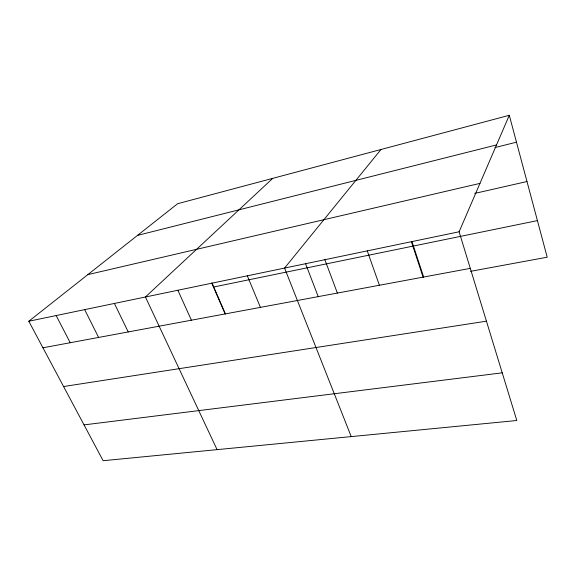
<?xml version="1.0" encoding="UTF-8"?>
<svg xmlns="http://www.w3.org/2000/svg" width="576" height="576" viewBox="0 0 576 576"><rect width="100%" height="100%" fill="white"/><g stroke="black" fill="none" stroke-linecap="round" stroke-linejoin="round"><path stroke-width="0.86" d="M459.108 231.79L509.292 115.286L177.631 203.71L28.8 321.242L103.126 460.714L516.809 420.509L459.108 231.79L28.8 321.242M380.974 149.494L284.573 268.07L351.223 436.601M272.743 178.351L145.433 296.993L217.08 449.64M137.513 235.397L496.526 144.929M494.928 147.578L516.478 142.178M87.826 274.63L479.959 183.384M474.725 193.421L526.982 181.519M213.754 286.985L537.422 220.601M42.948 347.789L470.29 268.366M470.513 271.332L547.2 257.206L509.292 115.286M63.59 386.532L486.439 321.178M84.038 424.894L502.229 372.838M56.153 315.554L70.222 342.72M84.658 309.629L98.626 337.442M114.394 303.444L128.239 331.942M177.869 290.254L191.405 320.198M211.99 282.931L225.403 313.848M211.795 283.198L225.13 313.927M247.327 275.81L260.424 307.368M305.561 263.7L318.269 296.734M324.871 259.697L337.37 293.069M367.272 250.877L379.397 285.257M411.466 241.906L423.173 277.387M411.955 241.589L423.641 277.034"/></g></svg>
